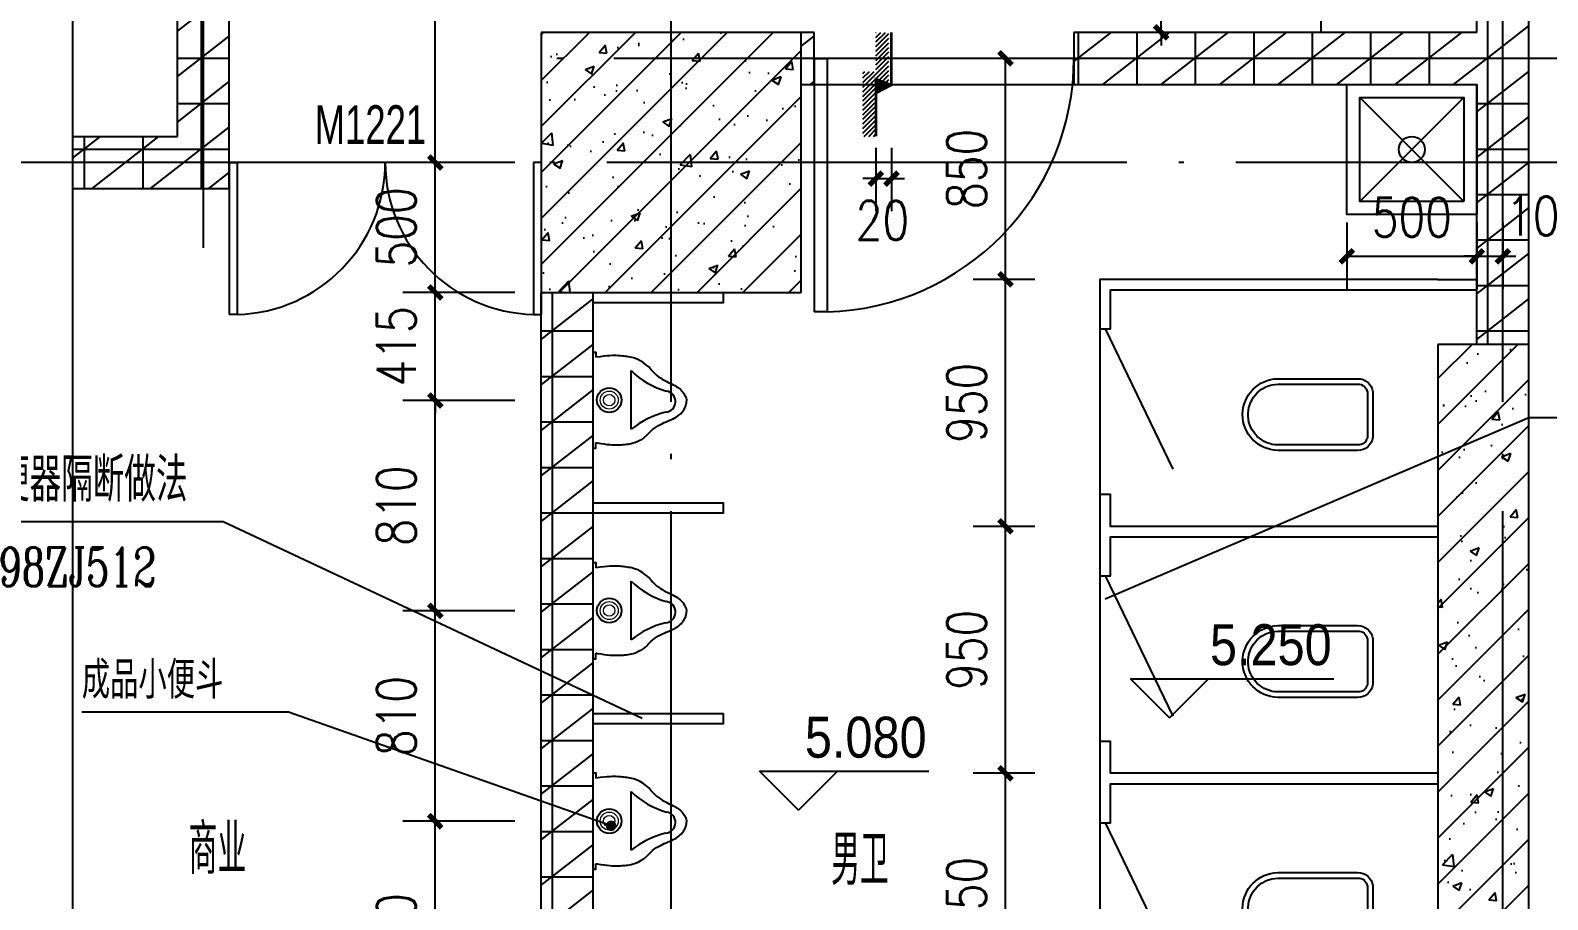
# Model space of a CAD drawing. Extents: x 718358 to 1668613, y -348838 to -159582.
# Drawn here: x 835642 to 841480, y -189788 to -186443 of the extents above; entities that cross this region are included whole.
import ezdxf

# ---------------------------------------------------------------- set-up
doc = ezdxf.new("R2010")
doc.units = 0
doc.header["$LTSCALE"] = 1000
doc.linetypes.add('DOTE', pattern=[2.4200000000000004, 2, -0.2, 0.02, -0.2])
for name, color, linetype in [('建-厨卫用具', 66, 'Continuous'), ('建-墙体', 2, 'Continuous'), ('建-尺寸', 73, 'Continuous'), ('建-引出', 3, 'Continuous'), ('建-影线', 8, 'Continuous'), ('建-房间名', 7, 'Continuous'), ('建-柱子', 6, 'Continuous'), ('建-标高', 3, 'Continuous'), ('建-符号', 3, 'Continuous'), ('建-符号说明', 7, 'Continuous'), ('建-索引', 3, 'Continuous'), ('建-轴标', 3, 'Continuous'), ('建-轴网', 14, 'DOTE'), ('建-门窗', 4, 'Continuous'), ('建-门窗-编号', 7, 'Continuous'), ('高差符号', 7, 'Continuous')]:
    doc.layers.add(name, color=color, linetype=linetype)
doc.styles.add('_TCH_DIM', font='gt单线西文.shx', dxfattribs={"width": 0.8, "bigfont": 'gt单线中文.shx'})
doc.styles.add('_TCH_LABEL', font='COMPLEX', dxfattribs={"bigfont": 'GBCBIG'})
doc.styles.add('_TCH_WINDOW', font='gt单线西文.shx', dxfattribs={"height": 3.5, "bigfont": 'gt单线中文.shx'})
doc.styles.add('DIM_FONT', font='SIMPLEX.shx', dxfattribs={"width": 0.8, "bigfont": 'GBCBIG.shx'})
doc.dimstyles.new('DIMN50', dxfattribs={"dimscale": 0.5, "dimtxt": 300, "dimasz": 100, "dimexe": 250, "dimexo": 300, "dimgap": 150, "dimtad": 1, "dimdec": 0, "dimzin": 0, "dimdsep": 46, "dimtxsty": 'DIM_FONT', "dimblk": 'ARCHTICK', "dimcen": 0.09, "dimdle": 1, "dimclrt": 7, "dimazin": 2, "dimtfac": 1, "dimtdec": 0, "dimtix": 1, "dimtmove": 2, "dimatfit": 3, "dimldrblk": 'ARCHTICK', "dimfxl": 1, "dimtolj": 1, "dimtzin": 0, "dimarcsym": 0})
pattern_1 = [(0, (0, 0), (0, 175), []), (37.875, (200, 0), (-84.80763867203999, 109.0383283764141), []), (90, (200, 0), (-225, 1.377727649040772e-14), [])]
pattern_2 = [(45, (0, 0), (-88.38834764831843, 88.38834764831844), []), (49.99999999999999, (0, 0), (358.6300913003767, -31.37606749129755), [37.5, -412.5]), (355, (0, 0), (-69.3756668065, 376.0960668500059), [30, -330]), (100.4514, (29.88584, -2.61467), (289.2546908570108, 344.7197710304768), [31.870095, -350.571056]), (46.18420000000001, (0, 100), (533.6205243128222, -82.75950716450905), [56.25, -618.75]), (96.6356, (44.4683725, 93.1033465), (467.3313527743517, 487.0589354502209), [47.805144, -525.8565]), (351.1842, (0, 100), (467.3309725668136, 487.0593004626623), [45, -495]), (21, (50, 75), (298.4535260592309, -201.3094453326694), [37.5, -412.5]), (326.0000000000001, (50, 75), (121.6576659607909, 362.5750225234265), [30, -330]), (71.4514, (74.8711165, 58.224197), (420.111314290745, 161.2652483549762), [31.870095, -350.571056]), (37.50000000000001, (0, 0), (6.079927658645334, 166.4469269156558), [0, -326, 0, -335, 0, -331.25]), (7.499999999999999, (0, 0), (131.5347687210743, 197.2058559411801), [0, -191, 0, -318.5, 0, -126.25]), (327.5, (-111.5, 0), (266.9112180862045, -11.2774358671899), [0, -125, 0, -390, 0, -517.5]), (317.5, (-161.5, 0), (291.5930846711931, 50.05249116615882), [0, -162.5, 0, -259, 0, -367.5])]

# ---------------------------------------------------------------- blocks, each defined once
blk = doc.blocks.new('$plan$00000380')
for p, q in [((-112.1980357655806, -146.2900791291223), (113.5244699429967, -146.2900791291223)), ((-135.2953435108923, -207.1245521571165), (-129.9564834574124, -211.2778682423989)), ((119.760004135019, -220.5020817123903), (127.5210291764253, -214.5698211590358))]:
    blk.add_line(p, q)
for points in [[(-185, 0), (-185, -10), (-164.38996986945, -10)], [(-185, 0), (185, 0), (185, -10), (165, -10)], [(-135.2953435108923, -207.1245521571165), (-146.1196129159814, -193.9264734167061), (-153.4196108652236, -182.1558477243556), (-159.0012714344707, -171.6574877633422), (-163.1290167336851, -162.2762062169427), (-166.0672688728288, -153.8568157684345), (-168.0804499618639, -146.2441291010944), (-169.4329821107528, -139.2829588981995), (-170.3892874294574, -132.818117843027), (-171.1704635758642, -126.7052090631633), (-171.8243103995555, -120.8429974634334), (-172.3553032980382, -115.1410383929717), (-172.7679176688189, -109.5088872009125), (-173.0666289094042, -103.8560992363901), (-173.2559124173009, -98.09222984853915), (-173.3402435900156, -92.1268343864939), (-173.324097825055, -85.86946819938879), (-173.1973437329179, -79.20310338101041), (-172.8914227760716, -71.90437900375542), (-172.3231696299759, -63.72335088467219), (-171.4094189700901, -54.41007484080956), (-170.0670054718739, -43.71460668921628), (-168.2127638107867, -31.38700224694094), (-165.7635286622882, -17.17731733103227), (-164.38996986945, -10)], [(127.5210291764253, -214.5698211590358), (137.5318938910717, -201.9151202230938), (145.4828013254757, -190.5740148881672), (151.6464887872646, -180.4064461790468), (156.2956935840659, -171.2723551205232), (159.7031530235071, -163.0316827373873), (162.1416044132153, -155.5443700544298), (163.8837850608182, -148.6703580964414), (165.2024322739429, -142.269587888213), (166.3264202688169, -136.2103353839821), (167.3091708960658, -130.3942162557746), (168.1602429149154, -124.7311811050633), (168.8891950845917, -119.1311805333211), (169.5055861643202, -113.5041651420207), (170.0189749133267, -107.760085532635), (170.4389200908368, -101.8088923066368), (170.7749804560763, -95.56053606549881), (171.0236273082097, -88.89760418572467), (171.1289821061554, -81.59323114394181), (171.0220788487712, -73.39318819180806), (170.6339515349143, -64.04324658098153), (169.8956341634421, -53.28917756312035), (168.7381607332121, -40.87675238988243), (167.0925652430816, -26.55174231292597), (164.8898816919081, -10.05991858390888)], [(-129.9564834574124, -211.2778682423989), (-128.211633864263, -212.8788744384417), (-120.3279682190895, -220.8775175517618), (-113.436008254111, -228.66846722964), (-107.4155954520571, -236.2993356139606), (-102.146571295658, -243.8177348466079), (-97.50877726764355, -251.2712770694663), (-93.38205485074371, -258.7075744244203), (-89.65433942854852, -266.1564445175964), (-86.24594198808788, -273.5765268120899), (-83.08526741725152, -280.9086662352386), (-80.10072060392929, -288.0937077143799), (-77.22070643601108, -295.0724961768516), (-74.37362980138661, -301.7858765499911), (-71.48789558794579, -308.1746937611361), (-68.49190868357849, -314.1797927376242), (-65.32705655466145, -319.7548418928868), (-61.9866569815205, -324.9048035847309), (-58.47701032296783, -329.6474636570572), (-54.80441693781631, -334.0006079537665), (-50.97517718487831, -337.9820223187596), (-46.9955914229665, -341.6094925959373), (-42.87196001089347, -344.9008046292003), (-38.61058330747176, -347.8737442624493), (-34.21729649288849, -350.5412515808022), (-29.69607403282868, -352.8968836342443), (-25.05042521435166, -354.9293517139781), (-20.2838593245171, -356.627367111206), (-15.39988565038436, -357.9796411171304), (-10.40201347901291, -358.9748850229537), (-5.293752097462345, -359.6018101198783), (-0.07861079279211935, -359.8491276991066), (0.279194845926952, -359.8396450521531)], [(119.760004135019, -220.5020817123903), (117.9278116219963, -222.002345535091), (109.6064584797933, -229.5445970253224), (102.2869285627054, -236.9353000253728), (95.84657408617943, -244.2152283782241), (90.162747265662, -251.4251559268584), (85.11280031660004, -258.6058565142579), (80.57408545444008, -265.7981039834047), (76.43303748757444, -273.0253613933772), (72.61242159617689, -280.2418486676399), (69.04408555336659, -287.3844749457538), (65.65987713226258, -294.3901493672797), (62.3916441059842, -301.1957810717786), (59.17123424765049, -307.7382791988113), (55.93049533038067, -313.9545528879387), (52.60127512729395, -319.7815112787219), (49.12766167254119, -325.16959736271), (45.50270404440164, -330.123389539406), (41.73169158218559, -334.6610000603013), (37.81991362520409, -338.8005411768872), (33.77265951276763, -342.560125140655), (29.59521858418708, -345.9578642030961), (25.29288017877315, -349.0118706157019), (20.87093363583659, -351.7402566299638), (16.33447658509635, -354.1562702382546), (11.6878398179046, -356.2537023964746), (6.935162416021512, -358.0214798014053), (2.080583461207596, -359.4485291498286), (0.2791948459268223, -359.8396450521532)]]:
    blk.add_lwpolyline(points)
blk.add_circle((0, -61.92837213557153), 47.2579243470704)
at = {"lineweight": 13}
for radius in [34.6338562868774, 22.06467547912001]:
    blk.add_circle((0, -61.92837213557153), radius, dxfattribs=at)
for centre, radius, start, end in [((-382.357580935524, -362.7297035239756), 346.1680095771645, 14.06156044445864, 38.70013118240649), ((335.0797802354986, -365.6383339255438), 311.7698067501769, 135.2868062744017, 164.3913305534165), ((-5.716971095561405, -276.0130313468664), 40.92875984387207, 183.6564942581689, 351.9397679622528)]:
    blk.add_arc(centre, radius, start, end)
blk = doc.blocks.new('A$C15264B4A')
at = {"layer": '建-厨卫用具'}
for points in [[(-806271.034673145, 52613.24550755665), (-805771.0346731474, 52613.24401191022), (-805771.0347870467, 52573.24401191011), (-806271.0347870454, 52573.24550755665)], [(-806271.0299735041, 51803.56540679646), (-805771.0299735065, 51803.56391114998), (-805771.0300874058, 51763.56391114986), (-806271.0300874045, 51763.56540679646)], [(-806271.0323954945, 50993.88530605752), (-805771.0323954968, 50993.88381041103), (-805771.0325093962, 50953.88381041092), (-806271.0325093949, 50953.88530605752)], [(-806271.0323954937, 50144.20520529791), (-805771.032395496, 50144.20670094545), (-805771.0325093954, 50184.20670094556), (-806271.0325093941, 50184.20520529791)], [(-806271.0324130503, 49263.24454608519), (-805771.0324130526, 49263.24604173272), (-805771.032526952, 49303.24604173284), (-806271.0325269507, 49303.24454608519)]]:
    blk.add_lwpolyline(points, dxfattribs=at)
at = {"layer": '建-厨卫用具', "rotation": 90.00016313079739}
for p in [(-806271.0298117719, 52198.80495294678), (-806271.0274428071, 51389.12485219352), (-806271.0298588268, 50579.44475145458), (-806271.0298588282, 49719.21747702145)]:
    blk.add_blockref('$plan$00000380', p, dxfattribs=at)
blk = doc.blocks.new('$plan$00001612')
for points in [[(135.0905212148682, 137.9953614661681), (442.4316663088357, 137.9953614661681, -0.388189486335232), (501.0265927354267, 87.5), (501.0265927354249, -87.5, -0.3881894863352318), (442.4316663088357, -137.9953614661681), (135.0905212148682, -137.9953614661681, -0.9789497254078776)], [(443.1387822992147, -116.4734460285508), (125.4260458074095, -116.4734460285508, -0.9366228349333887), (135.3216525173339, 117.1218199613868), (442.7717277849933, 117.1218199613868, -0.3816363545261589), (480.1530512306435, 86.11646065217428), (480.1530512306435, -86.32801942545666, -0.3995356638814483)]]:
    blk.add_lwpolyline(points, format="xyb", close=True)
blk.add_lwpolyline([(195.4870373943504, 117.1218199613868, 0, 0, 0.4406486610104654), (185.5265927354249, 107.5, 0, 0, 0), (185.35349487249, -105.9433783954591, 0, 0, 0.4116454858185727), (194.1168960876475, -115.4612111267052, 1.5, 1.5, 0)], format="xyseb")
blk = doc.blocks.new('A$C53DE7673')
at = {"layer": '建-厨卫用具'}
for p, q in [((-806271.0312007475, 52925.79787648423, -2.49929142117036e-09), (-806271.0312504275, 52138.31439209857, 1.062171335775232e-08)), ((-806251.2219455291, 52925.79787419413), (-805990.4547334079, 52385.42720411444)), ((-806271.0312007476, 52125.79787648423, -2.49929142117036e-09), (-806271.0312504276, 51338.31439209857, 1.062171335775232e-08)), ((-806251.2219455291, 51975.79787419413), (-805990.454733408, 51435.42720411444)), ((-806271.0312656743, 51125.81439209904), (-806271.0313090455, 50438.3309084184, 1.062171334600231e-08)), ((-806271.0298464685, 51025.81439209916), (-806271.029884321, 50425.81438746525, 9.997165761891415e-09)), ((-806251.0312688285, 51025.81438978648), (-805990.2640567074, 50485.44371970667)), ((-806271.0326877986, 50125.83090841898), (-806271.0327311697, 49438.34742422914, 1.062171335448113e-08)), ((-806271.0312685932, 50075.83090841887), (-806271.0313064454, 49475.83090378495, 9.997165761891415e-09)), ((-806251.0326909529, 50075.83090610619), (-805990.2654788317, 49535.4602360265)), ((-806271.0312750014, 49315.84751473193), (-806271.0312750014, 49275.84751473196)), ((-806271.0312750014, 49275.84751473196), (-805921.0330413664, 49275.84668236383))]:
    blk.add_line(p, q, dxfattribs=at)
for points in [[(-804971.0330437954, 53115.7978722121), (-806231.0312786159, 53115.79787185864), (-806231.0312526, 53115.79787185864), (-806271.0312526001, 53115.79787648295), (-806271.0312690632, 52925.79787648423), (-806231.0312690637, 52925.79787185887), (-806231.0312832408, 53075.79787185864), (-804971.0330484199, 53075.79787221257)], [(-804971.0330435606, 52165.81438782692), (-806231.0312783811, 52165.81438747345), (-806231.031252397, 52288.31438747427), (-806271.0312523971, 52288.31439209857), (-806271.0312688284, 51975.81439209904), (-806231.0312688289, 51975.81438747369), (-806231.0312830061, 52125.81438747345), (-804971.0330481852, 52125.81438782738)], [(-804971.0330435607, 51215.81438782692), (-806231.0312783812, 51215.81438747345), (-806231.0312523971, 51338.31438747427), (-806271.0312523972, 51338.31439209857), (-806271.0312688285, 51025.81439209904), (-806231.031268829, 51025.81438747369), (-806231.0312830061, 51175.81438747345), (-804971.0330481852, 51175.81438782738)], [(-804971.0330433254, 50265.83090414674), (-806231.031278146, 50265.83090379328), (-806231.0312521618, 50388.33090379409), (-806271.031252162, 50388.3309084184), (-806271.0312685933, 50075.83090841887), (-806231.0312685937, 50075.83090379351), (-806231.0312827709, 50225.83090379328), (-804971.03304795, 50225.83090414721)], [(-804971.0330430905, 49315.84741995714), (-806231.0312779113, 49315.84741960367), (-806231.0312519271, 49438.3474196046), (-806271.0312519273, 49438.34742422902), (-806271.0312750014, 49315.84751473193)]]:
    blk.add_lwpolyline(points, dxfattribs=at)
at = {"layer": '建-厨卫用具', "rotation": 359.9999933565738}
for p in [(-805722.0594425108, 52595.80618796049), (-805722.0594425108, 51645.80618796049), (-805722.0594422761, 50695.82270357531), (-805722.0594420409, 49745.83921989513)]:
    blk.add_blockref('$plan$00001612', p, dxfattribs=at)
blk = doc.blocks.new('污水池')
for p, q in [((0, 400), (400, 0)), ((400, 400), (0, 0))]:
    blk.add_line(p, q)
blk.add_lwpolyline([(-50, 450), (450, 450), (450, -50), (-50, -50), (-50, 450)])
blk.add_lwpolyline([(0, 400), (400, 400), (400, 0), (0, 0)], close=True)
blk.add_circle((200, 200), 50)
blk = doc.blocks.new('_ArchTick')
at = {"color": 0, "linetype": 'ByBlock', "const_width": 0.4}
blk.add_lwpolyline([(-0.5, -0.5), (0.5, 0.5)], dxfattribs=at)
blk = doc.blocks.new('*D2076')
at = {"layer": 'Defpoints', "color": 0, "transparency": 16777216}
for p in [(839394.0284471855, -189301.4923100603), (839657.2051584898, -189301.4923100603), (839657.2051568574, -190251.4757936666)]:
    blk.add_point(p, dxfattribs=at)
at = {"layer": '建-尺寸', "color": 0, "lineweight": -2, "transparency": 16777216}
for p, q in [((839507.2051584898, -189301.4923100603), (839269.0284471855, -189301.4923100603)), ((839394.0284471855, -190251.9757936666), (839394.0284471855, -189300.9923100603)), ((839507.2051568574, -190251.4757936666), (839269.0284471855, -190251.4757936666))]:
    blk.add_line(p, q, dxfattribs=at)
at = {"layer": '建-尺寸', "color": 0, "lineweight": -2, "transparency": 16777216, "xscale": 50, "yscale": 50, "zscale": 50}
for p, rotation in [((839394.0284471855, -189301.4923100603), 90), ((839394.0284471855, -190251.4757936666), 270)]:
    blk.add_blockref('_ArchTick', p, dxfattribs=dict(at, rotation=rotation))
at = {"layer": '建-尺寸', "color": 7, "transparency": 16777216, "insert": (839244.0284471855, -189776.4840518633), "char_height": 150, "attachment_point": 5, "rotation": 90, "style": 'DIM_FONT'}
blk.add_mtext('\\A1;950', dxfattribs=at)
blk = doc.blocks.new('*D2077')
at = {"layer": 'Defpoints', "color": 0, "transparency": 16777216}
for p in [(839394.0284488179, -188351.4923102854), (839657.2051601221, -188351.4923102854), (839657.2051584898, -189301.4923100603)]:
    blk.add_point(p, dxfattribs=at)
at = {"layer": '建-尺寸', "color": 0, "lineweight": -2, "transparency": 16777216}
for p, q in [((839507.2051601221, -188351.4923102854), (839269.0284488179, -188351.4923102854)), ((839394.0284488179, -189301.9923100603), (839394.0284488179, -188350.9923102854)), ((839507.2051584898, -189301.4923100603), (839269.0284488179, -189301.4923100603))]:
    blk.add_line(p, q, dxfattribs=at)
at = {"layer": '建-尺寸', "color": 0, "lineweight": -2, "transparency": 16777216, "xscale": 50, "yscale": 50, "zscale": 50}
for p, rotation in [((839394.0284488179, -188351.4923102854), 90), ((839394.0284488179, -189301.4923100603), 270)]:
    blk.add_blockref('_ArchTick', p, dxfattribs=dict(at, rotation=rotation))
at = {"layer": '建-尺寸', "color": 7, "transparency": 16777216, "insert": (839244.0284488179, -188826.4923101728), "char_height": 150, "attachment_point": 5, "rotation": 90, "style": 'DIM_FONT'}
blk.add_mtext('\\A1;950', dxfattribs=at)
blk = doc.blocks.new('*D2078')
at = {"layer": 'Defpoints', "color": 0, "transparency": 16777216}
for p in [(839394.0284504502, -187401.5088244441), (839657.2051617544, -187401.5088244441), (839657.2051601221, -188351.4923102854)]:
    blk.add_point(p, dxfattribs=at)
at = {"layer": '建-尺寸', "color": 0, "lineweight": -2, "transparency": 16777216}
for p, q in [((839507.2051617544, -187401.5088244441), (839269.0284504502, -187401.5088244441)), ((839394.0284504502, -188351.9923102854), (839394.0284504502, -187401.0088244441)), ((839507.2051601221, -188351.4923102854), (839269.0284504502, -188351.4923102854))]:
    blk.add_line(p, q, dxfattribs=at)
at = {"layer": '建-尺寸', "color": 0, "lineweight": -2, "transparency": 16777216, "xscale": 50, "yscale": 50, "zscale": 50}
for p, rotation in [((839394.0284504502, -187401.5088244441), 90), ((839394.0284504502, -188351.4923102854), 270)]:
    blk.add_blockref('_ArchTick', p, dxfattribs=dict(at, rotation=rotation))
at = {"layer": '建-尺寸', "color": 7, "transparency": 16777216, "insert": (839244.0284504502, -187876.5005673647), "char_height": 150, "attachment_point": 5, "rotation": 90, "style": 'DIM_FONT'}
blk.add_mtext('\\A1;950', dxfattribs=at)
blk = doc.blocks.new('*D2079')
at = {"layer": 'Defpoints', "color": 0, "transparency": 16777216}
for p in [(839394.0284519966, -186551.4596746232), (839657.205163215, -186551.4596746232), (839657.2051617544, -187401.5088244442)]:
    blk.add_point(p, dxfattribs=at)
at = {"layer": '建-尺寸', "color": 0, "lineweight": -2, "transparency": 16777216}
for p, q in [((839507.205163215, -186551.4596746232), (839269.0284519966, -186551.4596746232)), ((839394.0284519966, -187402.0088244442), (839394.0284519966, -186550.9596746232)), ((839507.2051617544, -187401.5088244442), (839269.0284519966, -187401.5088244442))]:
    blk.add_line(p, q, dxfattribs=at)
at = {"layer": '建-尺寸', "color": 0, "lineweight": -2, "transparency": 16777216, "xscale": 50, "yscale": 50, "zscale": 50}
for p, rotation in [((839394.0284519966, -186551.4596746232), 90), ((839394.0284519966, -187401.5088244442), 270)]:
    blk.add_blockref('_ArchTick', p, dxfattribs=dict(at, rotation=rotation))
at = {"layer": '建-尺寸', "color": 7, "transparency": 16777216, "insert": (839244.0284519966, -186976.4842495336), "char_height": 150, "attachment_point": 5, "rotation": 90, "style": 'DIM_FONT'}
blk.add_mtext('\\A1;850', dxfattribs=at)
blk = doc.blocks.new('*D2087')
at = {"layer": 'Defpoints', "color": 0, "transparency": 16777216}
for p in [(840707.2051629415, -187032.9999999987), (841207.2051630242, -187032.9999999993), (841207.2051630242, -187312.5324667503)]:
    blk.add_point(p, dxfattribs=at)
at = {"layer": '建-尺寸', "color": 0, "lineweight": -2, "transparency": 16777216}
for p, q in [((840707.2051629415, -187182.9999999987), (840707.2051629415, -187437.5324667503)), ((841207.2051630242, -187182.9999999993), (841207.2051630242, -187437.5324667503)), ((840706.7051629415, -187312.5324667503), (841207.7051630242, -187312.5324667503))]:
    blk.add_line(p, q, dxfattribs=at)
at = {"layer": '建-尺寸', "color": 0, "lineweight": -2, "transparency": 16777216, "xscale": 50, "yscale": 50, "zscale": 50, "rotation": 180}
blk.add_blockref('_ArchTick', (840707.2051629415, -187312.5324667503), dxfattribs=at)
at = {"layer": '建-尺寸', "color": 0, "lineweight": -2, "transparency": 16777216, "xscale": 50, "yscale": 50, "zscale": 50}
blk.add_blockref('_ArchTick', (841207.2051630242, -187312.5324667503), dxfattribs=at)
at = {"layer": '建-尺寸', "color": 7, "transparency": 16777216, "insert": (840957.2051629829, -187162.5324667503), "char_height": 150, "attachment_point": 5, "style": 'DIM_FONT'}
blk.add_mtext('\\A1;500', dxfattribs=at)
blk = doc.blocks.new('*D2088')
at = {"layer": 'Defpoints', "color": 0, "transparency": 16777216}
for p in [(841207.2051630242, -187032.9999999993), (841307.2077057073, -187032.9999999994), (841307.2077057073, -187312.5324667506)]:
    blk.add_point(p, dxfattribs=at)
at = {"layer": '建-尺寸', "color": 0, "lineweight": -2, "transparency": 16777216}
for p, q in [((841207.2051630242, -187182.9999999993), (841207.2051630242, -187437.5324667506)), ((841307.2077057073, -187182.9999999994), (841307.2077057073, -187437.5324667506)), ((841207.2051630242, -187312.5324667506), (841157.2051630242, -187312.5324667506)), ((841207.2051630242, -187312.5324667506), (841307.2077057073, -187312.5324667506)), ((841307.2077057073, -187312.5324667506), (841357.2077057073, -187312.5324667506))]:
    blk.add_line(p, q, dxfattribs=at)
at = {"layer": '建-尺寸', "color": 0, "lineweight": -2, "transparency": 16777216, "xscale": 50, "yscale": 50, "zscale": 50}
blk.add_blockref('_ArchTick', (841207.2051630242, -187312.5324667506), dxfattribs=at)
at = {"layer": '建-尺寸', "color": 0, "lineweight": -2, "transparency": 16777216, "xscale": 50, "yscale": 50, "zscale": 50, "rotation": 180}
blk.add_blockref('_ArchTick', (841307.2077057073, -187312.5324667506), dxfattribs=at)
at = {"layer": '建-尺寸', "color": 7, "transparency": 16777216, "insert": (841473.7791342782, -187157.5324667509), "char_height": 150, "attachment_point": 5, "style": 'DIM_FONT'}
blk.add_mtext('\\A1;100', dxfattribs=at)
blk = doc.blocks.new('*D2089')
at = {"layer": 'Defpoints', "color": 0, "transparency": 16777216}
for p in [(839992.6843242922, -186001.4971768706), (840473.280188962, -186001.4971768706), (840473.2801881889, -186451.4582893364)]:
    blk.add_point(p, dxfattribs=at)
at = {"layer": '建-尺寸', "color": 0, "lineweight": -2, "transparency": 16777216}
for p, q in [((839992.6843242922, -186001.4971768706), (839992.6843242922, -185951.4971768706)), ((840323.280188962, -186001.4971768706), (839867.6843242922, -186001.4971768706)), ((839992.6843242922, -186451.4582893364), (839992.6843242922, -186001.4971768706)), ((840323.2801881889, -186451.4582893364), (839867.6843242922, -186451.4582893364)), ((839992.6843242922, -186451.4582893364), (839992.6843242922, -186501.4582893364))]:
    blk.add_line(p, q, dxfattribs=at)
at = {"layer": '建-尺寸', "color": 0, "lineweight": -2, "transparency": 16777216, "xscale": 50, "yscale": 50, "zscale": 50}
for p, rotation in [((839992.6843242922, -186001.4971768706), 270), ((839992.6843242922, -186451.4582893364), 90)]:
    blk.add_blockref('_ArchTick', p, dxfattribs=dict(at, rotation=rotation))
at = {"layer": '建-尺寸', "color": 7, "transparency": 16777216, "insert": (839842.6843242922, -186226.4777331034), "char_height": 150, "attachment_point": 5, "rotation": 90, "style": 'DIM_FONT'}
blk.add_mtext('\\A1;450', dxfattribs=at)
blk = doc.blocks.new('*D2099')
at = {"layer": 'Defpoints', "color": 0, "transparency": 16777216}
for p in [(837199.8385105688, -189486.2588004848), (837656.3651852481, -189486.2588004848), (837656.3651602519, -190346.4860749102)]:
    blk.add_point(p, dxfattribs=at)
at = {"layer": '建-尺寸', "color": 0, "lineweight": -2, "transparency": 16777216}
for p, q in [((837506.3651852481, -189486.2588004848), (837074.8385105688, -189486.2588004848)), ((837199.8385105688, -190346.9860749102), (837199.8385105688, -189485.7588004848)), ((837506.3651602519, -190346.4860749102), (837074.8385105688, -190346.4860749102))]:
    blk.add_line(p, q, dxfattribs=at)
at = {"layer": '建-尺寸', "color": 0, "lineweight": -2, "transparency": 16777216, "xscale": 50, "yscale": 50, "zscale": 50}
for p, rotation in [((837199.8385105688, -189486.2588004848), 90), ((837199.8385105688, -190346.4860749102), 270)]:
    blk.add_blockref('_ArchTick', p, dxfattribs=dict(at, rotation=rotation))
at = {"layer": '建-尺寸', "color": 7, "transparency": 16777216, "insert": (837049.8385105688, -189916.3724376974), "char_height": 150, "attachment_point": 5, "rotation": 90, "style": 'DIM_FONT'}
blk.add_mtext('\\A1;860', dxfattribs=at)
blk = doc.blocks.new('*D2100')
at = {"layer": 'Defpoints', "color": 0, "transparency": 16777216}
for p in [(837199.8385348306, -188676.5786997603), (837656.3652087755, -188676.5786997603), (837656.3651852481, -189486.2588004848)]:
    blk.add_point(p, dxfattribs=at)
at = {"layer": '建-尺寸', "color": 0, "lineweight": -2, "transparency": 16777216}
for p, q in [((837506.3652087755, -188676.5786997603), (837074.8385348306, -188676.5786997603)), ((837199.8385348306, -189486.7588004848), (837199.8385348306, -188676.0786997603)), ((837506.3651852481, -189486.2588004848), (837074.8385348306, -189486.2588004848))]:
    blk.add_line(p, q, dxfattribs=at)
at = {"layer": '建-尺寸', "color": 0, "lineweight": -2, "transparency": 16777216, "xscale": 50, "yscale": 50, "zscale": 50}
for p, rotation in [((837199.8385348306, -188676.5786997603), 90), ((837199.8385348306, -189486.2588004848), 270)]:
    blk.add_blockref('_ArchTick', p, dxfattribs=dict(at, rotation=rotation))
at = {"layer": '建-尺寸', "color": 7, "transparency": 16777216, "insert": (837049.8385348306, -189081.4187501225), "char_height": 150, "attachment_point": 5, "rotation": 90, "style": 'DIM_FONT'}
blk.add_mtext('\\A1;810', dxfattribs=at)
blk = doc.blocks.new('*D2101')
at = {"layer": 'Defpoints', "color": 0, "transparency": 16777216}
for p in [(837199.8385583581, -187866.8985990073), (837656.365232303, -187866.8985990073), (837656.3652087755, -188676.5786997604)]:
    blk.add_point(p, dxfattribs=at)
at = {"layer": '建-尺寸', "color": 0, "lineweight": -2, "transparency": 16777216}
for p, q in [((837506.365232303, -187866.8985990073), (837074.8385583581, -187866.8985990073)), ((837199.8385583581, -188677.0786997604), (837199.8385583581, -187866.3985990073)), ((837506.3652087755, -188676.5786997604), (837074.8385583581, -188676.5786997604))]:
    blk.add_line(p, q, dxfattribs=at)
at = {"layer": '建-尺寸', "color": 0, "lineweight": -2, "transparency": 16777216, "xscale": 50, "yscale": 50, "zscale": 50}
for p, rotation in [((837199.8385583581, -187866.8985990073), 90), ((837199.8385583581, -188676.5786997604), 270)]:
    blk.add_blockref('_ArchTick', p, dxfattribs=dict(at, rotation=rotation))
at = {"layer": '建-尺寸', "color": 7, "transparency": 16777216, "insert": (837049.8385583581, -188271.7386493837), "char_height": 150, "attachment_point": 5, "rotation": 90, "style": 'DIM_FONT'}
blk.add_mtext('\\A1;810', dxfattribs=at)
blk = doc.blocks.new('*D2102')
at = {"layer": 'Defpoints', "color": 0, "transparency": 16777216}
for p in [(837199.8385761578, -187451.4578295159), (837656.3652443747, -187451.4578295159), (837656.365232303, -187866.8985990072)]:
    blk.add_point(p, dxfattribs=at)
at = {"layer": '建-尺寸', "color": 0, "lineweight": -2, "transparency": 16777216}
for p, q in [((837199.8385761578, -187451.4578295159), (837199.8385761578, -187401.4578295159)), ((837506.3652443747, -187451.4578295159), (837074.8385761578, -187451.4578295159)), ((837199.8385761578, -187866.8985990072), (837199.8385761578, -187451.4578295159)), ((837506.365232303, -187866.8985990072), (837074.8385761578, -187866.8985990072)), ((837199.8385761578, -187866.8985990072), (837199.8385761578, -187916.8985990072))]:
    blk.add_line(p, q, dxfattribs=at)
at = {"layer": '建-尺寸', "color": 0, "lineweight": -2, "transparency": 16777216, "xscale": 50, "yscale": 50, "zscale": 50}
for p, rotation in [((837199.8385761578, -187451.4578295159), 270), ((837199.8385761578, -187866.8985990072), 90)]:
    blk.add_blockref('_ArchTick', p, dxfattribs=dict(at, rotation=rotation))
at = {"layer": '建-尺寸', "color": 7, "transparency": 16777216, "insert": (837049.8385761578, -187659.1782142614), "char_height": 150, "attachment_point": 5, "rotation": 90, "style": 'DIM_FONT'}
blk.add_mtext('\\A1;415', dxfattribs=at)
blk = doc.blocks.new('*D2103')
at = {"layer": 'Defpoints', "color": 0, "transparency": 16777216}
for p in [(837199.838589458, -186951.459658756), (837656.3652589036, -186951.459658756), (837656.3652443747, -187451.457829516)]:
    blk.add_point(p, dxfattribs=at)
at = {"layer": '建-尺寸', "color": 0, "lineweight": -2, "transparency": 16777216}
for p, q in [((837506.3652589036, -186951.459658756), (837074.838589458, -186951.459658756)), ((837199.838589458, -187451.957829516), (837199.838589458, -186950.959658756)), ((837506.3652443747, -187451.457829516), (837074.838589458, -187451.457829516))]:
    blk.add_line(p, q, dxfattribs=at)
at = {"layer": '建-尺寸', "color": 0, "lineweight": -2, "transparency": 16777216, "xscale": 50, "yscale": 50, "zscale": 50}
for p, rotation in [((837199.838589458, -186951.459658756), 90), ((837199.838589458, -187451.457829516), 270)]:
    blk.add_blockref('_ArchTick', p, dxfattribs=dict(at, rotation=rotation))
at = {"layer": '建-尺寸', "color": 7, "transparency": 16777216, "insert": (837049.838589458, -187201.4587441359), "char_height": 150, "attachment_point": 5, "rotation": 90, "style": 'DIM_FONT'}
blk.add_mtext('\\A1;500', dxfattribs=at)
blk = doc.blocks.new('*D2104')
at = {"layer": 'Defpoints', "color": 0, "transparency": 16777216}
for p in [(837199.838666461, -182151.4596704179), (837656.3653983806, -182151.4596704179), (837656.3652589036, -186951.459658756)]:
    blk.add_point(p, dxfattribs=at)
at = {"layer": '建-尺寸', "color": 0, "lineweight": -2, "transparency": 16777216}
for p, q in [((837506.3653983806, -182151.4596704179), (837074.838666461, -182151.4596704179)), ((837199.838666461, -186951.959658756), (837199.838666461, -182150.9596704179)), ((837506.3652589036, -186951.459658756), (837074.838666461, -186951.459658756))]:
    blk.add_line(p, q, dxfattribs=at)
at = {"layer": '建-尺寸', "color": 0, "lineweight": -2, "transparency": 16777216, "xscale": 50, "yscale": 50, "zscale": 50}
for p, rotation in [((837199.838666461, -182151.4596704179), 90), ((837199.838666461, -186951.459658756), 270)]:
    blk.add_blockref('_ArchTick', p, dxfattribs=dict(at, rotation=rotation))
at = {"layer": '建-尺寸', "color": 7, "transparency": 16777216, "insert": (837049.838666461, -184551.4596645868), "char_height": 150, "attachment_point": 5, "rotation": 90, "style": 'DIM_FONT'}
blk.add_mtext('\\A1;4800', dxfattribs=at)
blk = doc.blocks.new('*D3418')
at = {"layer": 'Defpoints', "color": 0, "transparency": 16777216}
for p in [(838894.999999224, -186745.291400557), (838954.999999224, -186745.2914008886), (838954.999999224, -187013.6240799935)]:
    blk.add_point(p, dxfattribs=at)
at = {"layer": '建-尺寸', "color": 0, "lineweight": -2, "transparency": 16777216}
for p, q in [((838894.999999224, -186895.291400557), (838894.999999224, -187138.6240799935)), ((838954.999999224, -186895.2914008886), (838954.999999224, -187138.6240799935)), ((838894.999999224, -187013.6240799935), (838844.999999224, -187013.6240799935)), ((838894.999999224, -187013.6240799935), (838954.999999224, -187013.6240799935)), ((838954.999999224, -187013.6240799935), (839004.999999224, -187013.6240799935))]:
    blk.add_line(p, q, dxfattribs=at)
at = {"layer": '建-尺寸', "color": 0, "lineweight": -2, "transparency": 16777216, "xscale": 50, "yscale": 50, "zscale": 50}
blk.add_blockref('_ArchTick', (838894.999999224, -187013.6240799935), dxfattribs=at)
at = {"layer": '建-尺寸', "color": 0, "lineweight": -2, "transparency": 16777216, "xscale": 50, "yscale": 50, "zscale": 50, "rotation": 180}
blk.add_blockref('_ArchTick', (838954.999999224, -187013.6240799935), dxfattribs=at)
at = {"layer": '建-尺寸', "color": 7, "transparency": 16777216, "insert": (838919.9999968503, -187174.7831662502), "char_height": 150, "attachment_point": 5, "style": 'DIM_FONT'}
blk.add_mtext('\\A1;20', dxfattribs=at)

msp = doc.modelspace()

# ---------------------------------------------------------------- hatches: boundary and pattern name
at = {"layer": '建-影线'}
h = msp.add_hatch(dxfattribs=at)
h.set_pattern_fill('空心砖', color=256, scale=50, style=0)
h.set_pattern_definition(pattern_1)
h.paths.add_polyline_path([(836307.2065435349, -186918.1277327924), (836407.2065441133, -186851.4610662976), (836407.2066160431, -182251.4589265305), (836340.5399509402, -182151.4589252362), (836207.2066176068, -182151.4589226474), (836207.2065441133, -186851.4610659538)])
h = msp.add_hatch(dxfattribs=at)
h.set_pattern_fill('空心砖', color=256, scale=50, style=0)
h.set_pattern_definition(pattern_1)
h.paths.add_polyline_path([(841407.2051630277, -183501.4576689423), (841207.2051630277, -183501.4576689423), (841207.2051630246, -186451.4596772268), (841273.8718296912, -186551.4596772841), (841407.2051630245, -186551.4596773988)])
h = msp.add_hatch(dxfattribs=at)
h.set_pattern_fill('钢筋混凝土', color=256, scale=50, style=0)
h.set_pattern_definition(pattern_2)
h.paths.add_polyline_path([(837607.2051656377, -187451.4576689425), (838607.2051656377, -187451.4576689424), (838607.2051656377, -186451.4576689424), (837607.2051656377, -186451.4576689425)])
h = msp.add_hatch(dxfattribs=at)
h.set_pattern_fill('空心砖', color=256, scale=50, style=0)
h.set_pattern_definition(pattern_1)
h.paths.add_polyline_path([(838607.2051656377, -186451.4596727571), (838607.2051656377, -186651.4596727571), (838657.2051626137, -186651.4596728431), (838657.2051629575, -186451.4596728431)])
h = msp.add_hatch(dxfattribs=at)
h.set_pattern_fill('空心砖', color=256, scale=50, style=0)
h.set_pattern_definition(pattern_1)
h.paths.add_polyline_path([(841207.2051630246, -186451.4596772268), (839657.2051629575, -186451.4596745622), (839657.2051626137, -186651.4596745622), (841207.2051630244, -186651.4596772268), (841273.871829691, -186551.4596772841)])
h = msp.add_hatch(dxfattribs=at)
h.set_pattern_fill('空心砖', color=256, scale=50, style=0)
h.set_pattern_definition(pattern_1)
h.paths.add_polyline_path([(841207.2051630233, -187651.4576689424), (841407.2051630233, -187651.4576689423), (841407.2051630245, -186551.4596773988), (841273.8718296912, -186551.4596772841), (841207.2051630244, -186651.4596772268)])
h = msp.add_hatch(dxfattribs=at)
h.set_pattern_fill('空心砖', color=256, scale=50, style=0)
h.set_pattern_definition(pattern_1)
h.paths.add_polyline_path([(835803.248083096, -187051.4610652593), (836307.2065423777, -187051.4610661257), (836307.2065435349, -186918.1277327923), (836207.2065441133, -186851.4610659538), (835803.248083096, -186851.4610652593)])
h = msp.add_hatch(dxfattribs=at)
h.set_pattern_fill('空心砖', color=256, scale=50, style=0)
h.set_pattern_definition(pattern_1)
h.paths.add_polyline_path([(836307.2065423777, -187051.4610661257), (836407.2065437696, -187051.4610662976), (836407.2065441133, -186851.4610662976), (836307.2065435349, -186918.1277327924)])
h = msp.add_hatch(dxfattribs=at)
h.set_pattern_fill('空心砖', color=256, scale=50, style=0)
h.set_pattern_definition(pattern_1)
h.paths.add_polyline_path([(837807.2052864598, -187451.4576689425), (837607.2052864598, -187451.4576689425), (837607.2051891163, -190801.4586303648), (837807.2051891163, -190801.4586303648)])
h = msp.add_hatch(dxfattribs=at)
h.set_pattern_fill('钢筋混凝土', color=256, scale=50, style=0)
h.set_pattern_definition(pattern_2)
h.paths.add_polyline_path([(841057.2051646449, -187651.4576689424), (841057.2051664998, -191201.4586601981), (840107.2051656136, -191201.4586601984), (840107.2051656336, -191551.4586601984), (841407.2051656379, -191551.4586601981), (841407.2051656377, -187651.4576689423)])
at = {"layer": '高差符号'}
h = msp.add_hatch(dxfattribs=at)
h.set_pattern_fill('ANSI31', color=256, scale=100, angle=270, style=0)
h.set_pattern_definition([(45.00000000006339, (1581985.057054426, 34969.1853907753), (8.838834764841632, -8.838834764822055), [])])
h.paths.add_polyline_path([(838894.9999998324, -186601.4596733552), (838894.9999998324, -186451.4596733552), (838944.9999998322, -186451.4596733552), (838944.9999998325, -186651.4596733552), (838894.9999998324, -186651.4596733552), (838894.9999998327, -186851.459673355), (838844.9999998328, -186851.4596733552), (838844.9999998324, -186601.4596733552)])

# ---------------------------------------------------------------- linework, layer by layer
at = {"layer": '建-厨卫用具'}
for p, q in [((840607.2050650707, -183751.4203107042), (840607.2051630244, -186451.4596772408)), ((841057.2051632012, -187401.5102117579), (841207.2051630236, -187401.5102117579)), ((841057.2051585767, -187441.5102117575), (841207.2051630236, -187441.5102117575))]:
    msp.add_line(p, q, dxfattribs=at)
at = {"layer": '建-墙体'}
for p, q in [((836207.2065441133, -186851.4610659538), (836207.2066176068, -182151.4589226474)), ((836407.2065441133, -186851.4610662976), (836407.2066160431, -182251.4589265305)), ((841207.2051630246, -186451.4596772268), (841207.2051630277, -183501.4576689423)), ((841407.2051630245, -186551.4596773988), (841407.2051630277, -183501.4576689423)), ((838657.2051629575, -186451.4596728431), (838607.2051656377, -186451.4596727571)), ((838657.2051626137, -186651.4596728431), (838657.2051629575, -186451.4596728431)), ((841207.2051630246, -186451.4596772268), (839657.2051629575, -186451.4596745622)), ((839657.2051629575, -186451.4596745622), (839657.2051626137, -186651.4596745622)), ((841407.2051630233, -187651.4576689423), (841407.2051630245, -186551.4596773988)), ((838607.2051656377, -186651.4596727571), (838657.2051626137, -186651.4596728431)), ((839657.2051626137, -186651.4596745622), (841207.2051630244, -186651.4596772268)), ((841207.2051630233, -187651.4576689424), (841207.2051630244, -186651.4596772268)), ((835803.248083096, -186851.4610652593), (836207.2065441133, -186851.4610659538)), ((836407.2065437696, -187051.4610662976), (836407.2065441135, -186851.4610662976)), ((835803.248083096, -187051.4610652593), (836307.2065423777, -187051.4610661257)), ((836307.2065423777, -187051.4610661257), (836407.2065437696, -187051.4610662976)), ((837607.2051891163, -190801.4586303648), (837607.2052864598, -187451.4576689425)), ((837807.2051891163, -190801.4586303648), (837807.2052864598, -187451.4576689425))]:
    msp.add_line(p, q, dxfattribs=at)
at = {"layer": '建-引出'}
for p, q in [((836634.9675366327, -189066.7561157809), (835839.5, -189066.7561157809)), ((837876.1536148707, -189503.6348742767), (836634.9675366327, -189066.7561157809))]:
    msp.add_line(p, q, dxfattribs=at)
at = {"layer": '建-引出', "const_width": 20}
msp.add_lwpolyline([(837885.5863457791, -189506.9550531288, 1), (837866.7208839623, -189500.3146954246, 1)], format="xyb", close=True, dxfattribs=at)
at = {"layer": '建-柱子'}
for p, q in [((838607.2051656377, -186451.4576689424), (837607.2051656377, -186451.4576689425)), ((837607.2051656377, -186451.4576689425), (837607.2051656377, -187451.4576689425)), ((838607.2051656377, -187451.4576689424), (838607.2051656377, -186451.4576689424)), ((837607.2051656377, -187451.4576689425), (838607.2051656377, -187451.4576689424)), ((841057.2051646449, -187651.4576689424), (841057.2051664998, -191201.4586601981)), ((841407.2051656377, -187651.4576689423), (841057.2051646449, -187651.4576689424)), ((841407.2051656379, -191551.4586601981), (841407.2051656377, -187651.4576689423))]:
    msp.add_line(p, q, dxfattribs=at)
at = {"layer": '建-标高'}
for p, q in [((840024.3751126819, -189088.0312583013), (839874.3751126819, -188938.0312583013)), ((839874.3751126819, -188938.0312583013), (840656.8751126819, -188938.0312583013)), ((840024.3751126819, -189088.0312583013), (840174.3751126819, -188938.0312583013)), ((838597.4579475168, -189443.8932440252), (838447.4579475168, -189293.8932440252)), ((838447.4579475168, -189293.8932440252), (839098.2279918378, -189293.8932440252)), ((838597.4579475168, -189443.8932440252), (838747.4579475168, -189293.8932440252))]:
    msp.add_line(p, q, dxfattribs=at)
at = {"layer": '建-符号'}
msp.add_lwpolyline([(835803.248083096, -176969.3500498868), (835803.248083096, -184684.7695557369), (835908.248083096, -184722.9864303349), (835698.248083096, -184760.0150962836), (835803.248083096, -184797.2695557369), (835803.248083096, -192512.6890615871)], dxfattribs=at)
at = {"layer": '建-索引'}
for p, q in [((839777.3004328917, -188630.3401986213), (841407.2051656377, -187932.7105735163)), ((841407.2051656377, -187932.7105735163), (842648.1318756233, -187932.7105735163)), ((836384.0775989719, -188334.6049696353), (835343.0877489353, -188334.6049696353)), ((837996.2286376547, -189090.2275841381), (836384.0775989719, -188334.6049696353))]:
    msp.add_line(p, q, dxfattribs=at)
at = {"layer": '建-轴标'}
msp.add_line((835803.248083096, -186951.4610620322), (834603.2480831104, -186951.4610620364), dxfattribs=at)
at = {"layer": '建-轴网'}
for p, q in [((836307.2077057138, -187280.5657457466), (836307.2077057175, -177100.3242742567)), ((838107.2077057012, -192712.5643459039), (838107.2077057178, -177100.3242742567)), ((841307.2077057008, -192712.5643459039), (841307.2077057175, -177100.3242742567)), ((842307.2051631105, -186551.4596791178), (837540.9012301089, -186551.459671038)), ((842280.1606335826, -186951.461062039), (835803.248083096, -186951.4610620322))]:
    msp.add_line(p, q, dxfattribs=at)
at = {"layer": '建-门窗'}
for p, q in [((838657.2051627856, -186551.4596728431), (838707.2051627856, -186551.459672929)), ((838657.2051627856, -186551.4596728431), (838657.2051611095, -187526.4596728431)), ((838707.2051627856, -186551.459672929), (838707.2051611095, -187526.459672929)), ((838657.2051626137, -186651.4596728431), (839657.2051626137, -186651.4596745622)), ((836407.2065439415, -186951.4610662976), (836407.2065429358, -187536.4610662976)), ((836407.2065439415, -186951.4610662976), (836437.2065439415, -186951.4610663491)), ((836437.2065439415, -186951.4610663491), (836437.2065429358, -187536.4610663491)), ((837577.2065439415, -186951.4610683089), (837577.2065429358, -187536.4610683089)), ((837607.2065439415, -186951.4610683605), (837577.2065439415, -186951.4610683089)), ((837607.2065439415, -186951.4610683605), (837607.2065429358, -187536.4610683605)), ((838707.2051611095, -187526.459672929), (838657.2051611095, -187526.4596728431)), ((836437.2065429358, -187536.4610663491), (836407.2065429358, -187536.4610662976)), ((837577.2065429358, -187536.4610683089), (837607.2065429358, -187536.4610683605))]:
    msp.add_line(p, q, dxfattribs=at)
for centre, radius, start, end in [((838682.2051627856, -186551.4596728862), 974.999999999891, 271.4692834828571, 359.9999999015081), ((836422.2065439415, -186951.4610663233), 584.9999999999957, 271.4692834828547, 359.9999999014991), ((837592.2065439414, -186951.4610683348), 584.9999999998778, 179.9999999014962, 268.5307163201581)]:
    msp.add_arc(centre, radius, start, end, dxfattribs=at)
at = {"layer": '高差符号', "const_width": 10}
msp.add_lwpolyline([(838954.9999998324, -186451.459673355), (838954.9999998325, -186651.459673355), (838894.9999998325, -186651.4596733552), (838894.9999998328, -186851.4596733552)], dxfattribs=at)

# ---------------------------------------------------------------- block references
at = {"layer": '建-厨卫用具', "rotation": 179.9999999866598}
msp.add_blockref('污水池', (841157.2051630127, -186701.4596772151), dxfattribs=at)
at = {"layer": '建-轴标'}
for name, p in [('A$C53DE7673', (1646028.238206997, -240517.30808397)), ('A$C15264B4A', (1644078.237741666, -240064.7051802787))]:
    msp.add_blockref(name, p, dxfattribs=at)

# ---------------------------------------------------------------- texts
at = {"layer": '建-引出', "style": '_TCH_DIM', "width": 0.8}
msp.add_text('成品小便斗', height=143.3070866141732, dxfattribs=at).set_placement((835839.5, -189014.2561157809))
at = {"layer": '建-房间名', "style": 'DIM_FONT', "width": 0.8}
for s, p in [('商业', (836250.451886754, -189689.4775380382)), ('男卫', (838722.7952072832, -189730.9737138026))]:
    msp.add_text(s, height=192.9078014184397, dxfattribs=at).set_placement(p)
at = {"layer": '建-符号说明', "style": '_TCH_DIM', "width": 0.888888888888889}
for s, p in [('5.250', (840180.5417793485, -188885.5312583013)), ('5.080', (838621.8946585044, -189241.3932440252))]:
    msp.add_text(s, height=157.5, dxfattribs=at).set_placement(p)
at = {"layer": '建-索引', "style": '_TCH_LABEL'}
msp.add_text('小便器隔断做法', height=168.7943262411347, dxfattribs=at).set_placement((835395.5877489353, -188256.7858206992))
at = {"layer": '建-索引', "style": '_TCH_LABEL', "width": 0.7058823529411765}
msp.add_text('98ZJ512', height=148.75, dxfattribs=at).set_placement((835518.4600893608, -188582.1561910695))
at = {"layer": '建-门窗-编号', "style": '_TCH_WINDOW', "width": 0.7058823529411765}
msp.add_text('M1221', height=148.75, rotation=359.999999901503, dxfattribs=at).set_placement((836735.4999998722, -186880.3749996871))

# ---------------------------------------------------------------- dimensions: what is measured, and where the dimension line sits
at = {"layer": '建-尺寸'}
for p1, p2, distance, picture, middle in [((837656.3652589036, -186951.459658756), (837656.3653983806, -182151.4596704179), 456.52673191961355, '*D2104', (837049.838666461, -184551.4596645868)), ((840473.2801881889, -186451.4582893364), (840473.280188962, -186001.4971768706), 480.59586466976907, '*D2089', (839842.6843242922, -186226.4777331034)), ((839657.2051617544, -187401.5088244442), (839657.205163215, -186551.4596746232), 263.1767112184316, '*D2079', (839244.0284519966, -186976.4842495336)), ((837656.3652443747, -187451.457829516), (837656.3652589036, -186951.459658756), 456.52666944556387, '*D2103', (837049.838589458, -187201.4587441359)), ((840707.2051629415, -187032.9999999987), (841207.2051630242, -187032.9999999993), -279.53246675099945, '*D2087', (840957.2051629829, -187162.5324667503)), ((837656.365232303, -187866.8985990072), (837656.3652443747, -187451.4578295159), 456.5266682169165, '*D2102', (837049.8385761578, -187659.1782142614)), ((839657.2051601221, -188351.4923102854), (839657.2051617544, -187401.5088244441), 263.1767113042297, '*D2078', (839244.0284504502, -187876.5005673647)), ((837656.3652087755, -188676.5786997604), (837656.365232303, -187866.8985990073), 456.52667394489964, '*D2101', (837049.8385583581, -188271.7386493837)), ((839657.2051584898, -189301.4923100603), (839657.2051601221, -188351.4923102854), 263.1767113042297, '*D2077', (839244.0284488179, -188826.4923101728)), ((837656.3651852481, -189486.2588004848), (837656.3652087755, -188676.5786997603), 456.52667394489964, '*D2100', (837049.8385348306, -189081.4187501225)), ((839657.2051568574, -190251.4757936666), (839657.2051584898, -189301.4923100603), 263.1767113042297, '*D2076', (839244.0284471855, -189776.4840518633)), ((837656.3651602519, -190346.4860749102), (837656.3651852481, -189486.2588004848), 456.5266746792475, '*D2099', (837049.8385105688, -189916.3724376974))]:
    dim = msp.add_aligned_dim(p1=p1, p2=p2, distance=distance, dimstyle='DIMN50', dxfattribs=at)
    dim.commit()
    dim.dimension.update_dxf_attribs({"geometry": picture, "text_midpoint": middle})
dim = msp.add_linear_dim(base=(838954.999999224, -187013.6240799935), p1=(838894.999999224, -186745.291400557), p2=(838954.999999224, -186745.2914008886), angle=359.9999996833645, text='20', dimstyle='DIMN50', dxfattribs=at)
dim.commit()
dim.dimension.update_dxf_attribs({"geometry": '*D3418', "text_midpoint": (838919.9999968503, -187174.7831662502), "dimtype": 161})
dim = msp.add_linear_dim(base=(841307.2077057073, -187312.5324667506), p1=(841207.2051630242, -187032.9999999993), p2=(841307.2077057073, -187032.9999999994), angle=359.99999999995, dimstyle='DIMN50', dxfattribs=at)
dim.commit()
dim.dimension.update_dxf_attribs({"geometry": '*D2088', "text_midpoint": (841473.7791342782, -187157.5324667509), "dimtype": 161})

doc.saveas('drawing.dxf')
